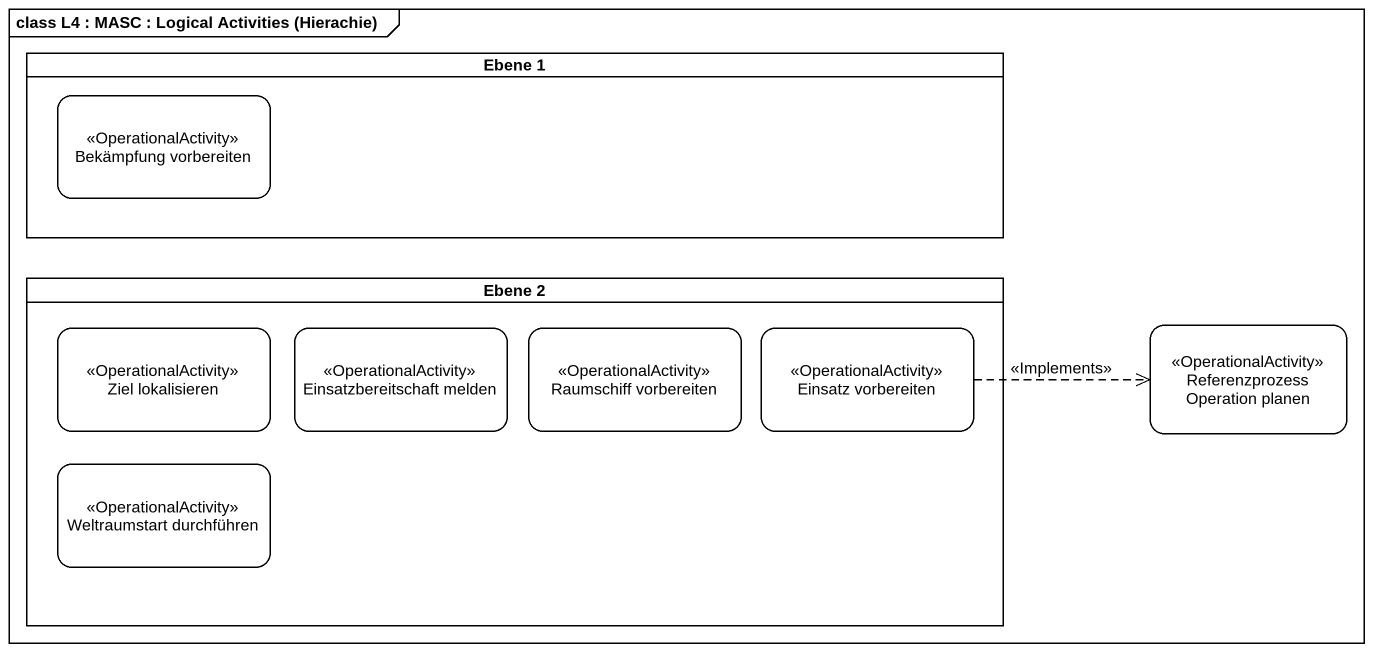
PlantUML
@startuml
mainframe class L4 : MASC : Logical Activities (Hierachie)
hide empty description
state "Ebene 1" as Ebene_1 <<partition>> {
  state "Bekämpfung vorbereiten" as Bekämpfung_vorbereiten <<OperationalActivity>>
}
state "Ebene 2" as Ebene_2 <<partition>> {
  state "Ziel lokalisieren" as Ziel_lokalisieren <<OperationalActivity>>
  state "Einsatzbereitschaft melden" as Einsatzbereitschaft_melden <<OperationalActivity>>
  state "Raumschiff vorbereiten" as Raumschiff_vorbereiten <<OperationalActivity>>
  state "Einsatz vorbereiten" as Einsatz_vorbereiten <<OperationalActivity>>
  state "Weltraumstart durchführen" as Weltraumstart_durchführen <<OperationalActivity>>
}
state "Referenzprozess Operation planen" as Referenzprozess_Operation <<OperationalActivity>>
Einsatz_vorbereiten -right[dashed]-> Referenzprozess_Operation : <<Implements>>
@enduml
